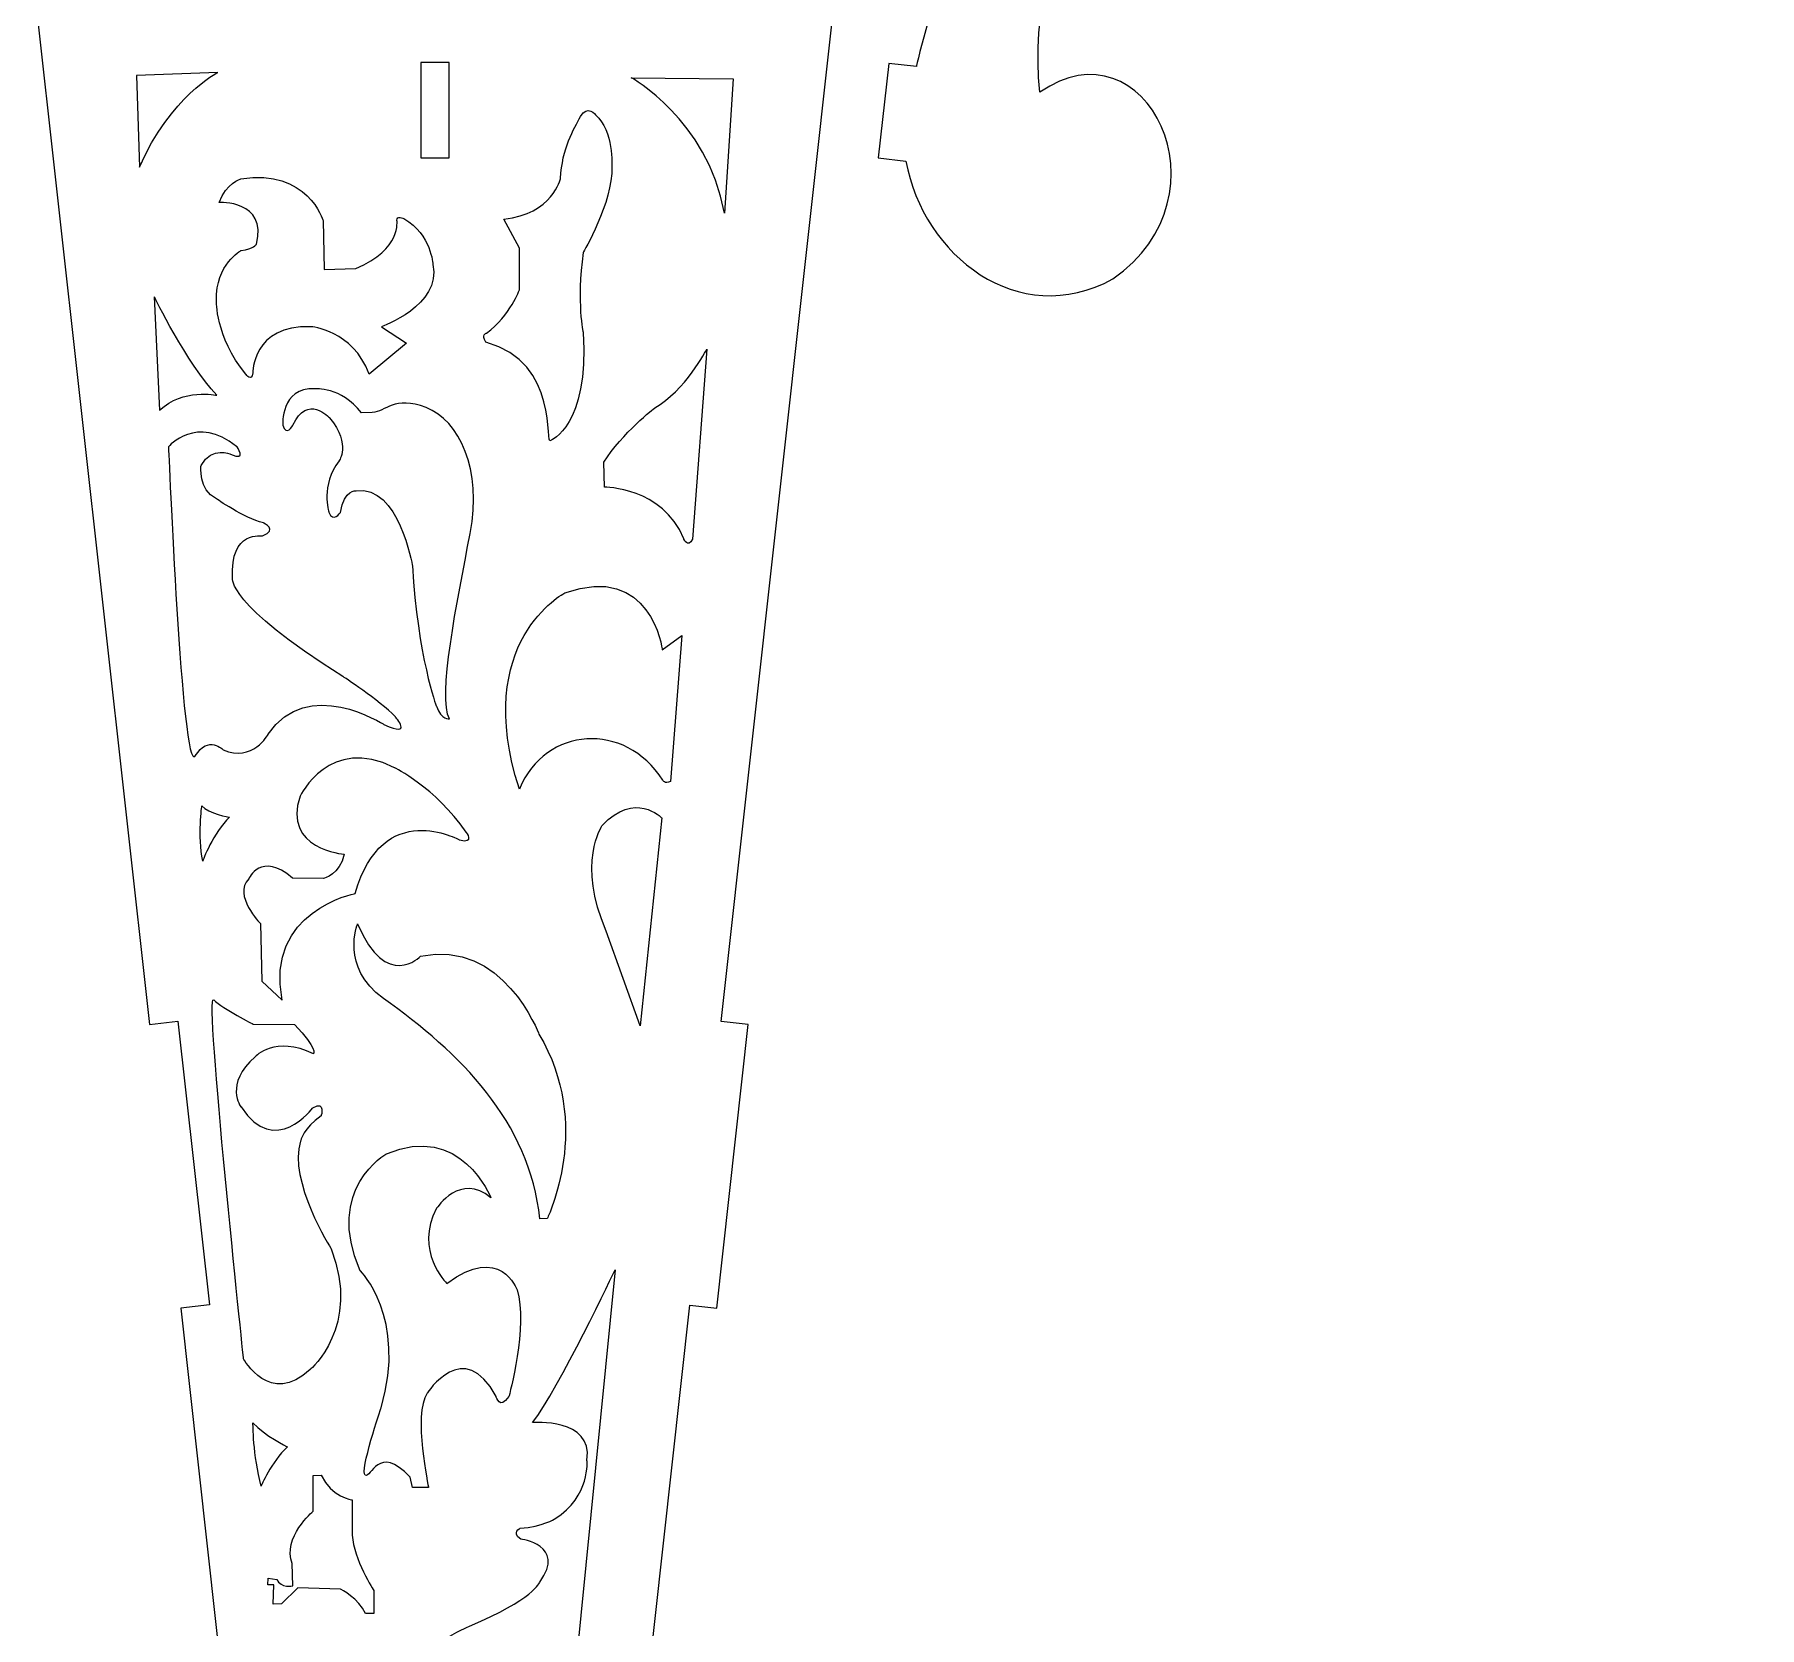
# Model space of a CAD drawing. Header units: centimetres. Extents: x -54.5 to 38.7, y -20.3 to 35.1.
# Drawn here: x 20.61 to 38.73, y 1.65 to 18.39 of the extents above; entities that cross this region are included whole.
import ezdxf

# ---------------------------------------------------------------- set-up
doc = ezdxf.new("R2010")
doc.units = ezdxf.units.CM
doc.header["$MEASUREMENT"] = 0
doc.layers.add('Layer 1', color=7, linetype='Continuous')

msp = doc.modelspace()

# ---------------------------------------------------------------- linework, layer by layer
at = {"layer": 'Layer 1', "color": 250, "lineweight": 9}
msp.add_lwpolyline([(24.66481, 17.09474), (24.96481, 17.09474), (24.96481, 18.09474), (24.66481, 18.09474), (24.66481, 17.09474)], close=True, dxfattribs=at)
at = {"layer": 'Layer 1', "color": 142, "lineweight": 9}
for points, knots in [([(31.1698, 17.78194), (32.27795, 18.56038), (33.20628, 16.70343), (31.93716, 15.82116), (31.93716, 15.82116), (30.93934, 15.27681), (29.94524, 16.06971), (29.76206, 17.05748), (29.76206, 17.05748), (29.76206, 17.05748), (29.4715, 17.09196), (29.4715, 17.09196), (29.4715, 17.09196), (29.4715, 17.09196), (29.58153, 18.0857), (29.58153, 18.0857), (29.58153, 18.0857), (29.58153, 18.0857), (29.87221, 18.05235), (29.87221, 18.05235), (29.87221, 18.05235), (29.87221, 18.05235), (30.63676, 21.66725), (33.30278, 23.57604), (33.30278, 23.57604), (33.30278, 23.57604), (32.36963, 23.15172), (31.74408, 23.85474), (31.74408, 23.85474), (31.74408, 23.85474), (30.48015, 21.66586), (28.77818, 23.10044), (28.77818, 23.10044), (28.77818, 23.10044), (28.50138, 23.0113), (28.50138, 23.0113), (28.50138, 23.0113), (28.50138, 23.0113), (28.18279, 23.95953), (28.18279, 23.95953), (28.18279, 23.95953), (28.18279, 23.95953), (28.45989, 24.04782), (28.45989, 24.04782), (28.45989, 24.04782), (28.45989, 24.04782), (28.11326, 25.51579), (29.07039, 25.75869), (29.07039, 25.75869), (28.97788, 24.22516), (30.83334, 24.36607), (30.51528, 25.91994), (30.51528, 25.91994), (30.49475, 26.77282), (28.85422, 27.97244), (29.33515, 30.51456), (29.33515, 30.51456), (29.33515, 30.51456), (29.05697, 30.5925), (29.05697, 30.5925), (29.05697, 30.5925), (29.05697, 30.5925), (29.33846, 31.55311), (29.33846, 31.55311), (29.33846, 31.55311), (29.33846, 31.55311), (29.61638, 31.47428), (29.61638, 31.47428), (29.61638, 31.47428), (30.91419, 34.11234), (34.84737, 34.9842), (36.52129, 32.45307), (36.52129, 32.45307), (37.5533, 33.50352), (38.72991, 32.43642), (38.17597, 31.4788), (38.17597, 31.4788), (38.17597, 31.4788), (37.57028, 30.64916), (37.03192, 31.54775), (37.03192, 31.54775), (37.03192, 31.54775), (36.78022, 31.62702), (36.94932, 30.09238), (36.94932, 30.09238), (37.46417, 27.31243), (35.36044, 23.973), (33.22671, 22.35217), (33.22671, 22.35217), (32.09391, 21.15639), (30.99148, 19.44009), (31.1698, 17.78194)], [0, 0, 0, 0, 0.04166667, 0.04166667, 0.04166667, 0.04166667, 0.08333333, 0.08333333, 0.08333333, 0.08333333, 0.125, 0.125, 0.125, 0.125, 0.16666667, 0.16666667, 0.16666667, 0.16666667, 0.20833333, 0.20833333, 0.20833333, 0.20833333, 0.25, 0.25, 0.25, 0.25, 0.29166667, 0.29166667, 0.29166667, 0.29166667, 0.33333333, 0.33333333, 0.33333333, 0.33333333, 0.375, 0.375, 0.375, 0.375, 0.41666667, 0.41666667, 0.41666667, 0.41666667, 0.45833333, 0.45833333, 0.45833333, 0.45833333, 0.5, 0.5, 0.5, 0.5, 0.54166667, 0.54166667, 0.54166667, 0.54166667, 0.58333333, 0.58333333, 0.58333333, 0.58333333, 0.625, 0.625, 0.625, 0.625, 0.66666667, 0.66666667, 0.66666667, 0.66666667, 0.70833333, 0.70833333, 0.70833333, 0.70833333, 0.75, 0.75, 0.75, 0.75, 0.79166667, 0.79166667, 0.79166667, 0.79166667, 0.83333333, 0.83333333, 0.83333333, 0.83333333, 0.875, 0.875, 0.875, 0.875, 0.91666667, 0.91666667, 0.91666667, 0.91666667, 1, 1, 1, 1]), ([(22.14635, 5.00581), (22.14635, 5.00581), (22.44516, 5.03873), (22.44516, 5.03873), (22.44516, 5.03873), (22.44516, 5.03873), (22.11502, 8.02051), (22.11502, 8.02051), (22.11502, 8.02051), (22.11502, 8.02051), (21.81622, 7.9875), (21.81622, 7.9875), (21.81622, 7.9875), (21.81622, 7.9875), (20.60792, 18.84871), (20.60792, 18.84871), (20.60792, 18.84871), (20.60792, 18.84871), (24.06481, 18.84871), (24.06481, 18.84871), (24.06481, 18.84871), (24.06481, 18.84871), (24.06481, 18.54871), (24.06481, 18.54871), (24.06481, 18.54871), (24.06481, 18.54871), (25.56481, 18.54871), (25.56481, 18.54871), (25.56481, 18.54871), (25.56481, 18.54871), (25.56481, 18.84871), (25.56481, 18.84871), (25.56481, 18.84871), (25.56481, 18.84871), (29.02169, 18.84871), (29.02169, 18.84871), (29.02169, 18.84871), (29.02169, 18.84871), (27.82261, 8.01878), (27.82261, 8.01878), (27.82261, 8.01878), (27.82261, 8.01878), (28.10572, 7.9875), (28.10572, 7.9875), (28.10572, 7.9875), (28.10572, 7.9875), (27.77559, 5.00581), (27.77559, 5.00581), (27.77559, 5.00581), (27.77559, 5.00581), (27.49247, 5.037), (27.49247, 5.037), (27.49247, 5.037), (27.49247, 5.037), (26.29019, -5.82187), (26.29019, -5.82187), (26.29019, -5.82187), (26.29019, -5.82187), (25.56481, -5.822), (25.56481, -5.822), (25.56481, -5.822), (25.56481, -5.822), (25.56481, -6.04535), (25.56481, -6.04535), (25.56481, -6.04535), (25.56481, -6.04535), (24.06481, -6.04535), (24.06481, -6.04535), (24.06481, -6.04535), (24.06481, -6.04535), (24.06481, -5.82227), (24.06481, -5.82227), (24.06481, -5.82227), (24.06481, -5.82227), (23.34331, -5.8224), (23.34331, -5.8224), (23.34331, -5.8224), (23.34331, -5.8224), (22.14635, 5.00581), (22.14635, 5.00581)], [0, 0, 0, 0, 0.04761905, 0.04761905, 0.04761905, 0.04761905, 0.0952381, 0.0952381, 0.0952381, 0.0952381, 0.14285714, 0.14285714, 0.14285714, 0.14285714, 0.19047619, 0.19047619, 0.19047619, 0.19047619, 0.23809524, 0.23809524, 0.23809524, 0.23809524, 0.28571429, 0.28571429, 0.28571429, 0.28571429, 0.33333333, 0.33333333, 0.33333333, 0.33333333, 0.38095238, 0.38095238, 0.38095238, 0.38095238, 0.42857143, 0.42857143, 0.42857143, 0.42857143, 0.47619048, 0.47619048, 0.47619048, 0.47619048, 0.52380952, 0.52380952, 0.52380952, 0.52380952, 0.57142857, 0.57142857, 0.57142857, 0.57142857, 0.61904762, 0.61904762, 0.61904762, 0.61904762, 0.66666667, 0.66666667, 0.66666667, 0.66666667, 0.71428571, 0.71428571, 0.71428571, 0.71428571, 0.76190476, 0.76190476, 0.76190476, 0.76190476, 0.80952381, 0.80952381, 0.80952381, 0.80952381, 0.85714286, 0.85714286, 0.85714286, 0.85714286, 0.9047619, 0.9047619, 0.9047619, 0.9047619, 1, 1, 1, 1]), ([(21.70939, 16.99602), (21.70939, 16.99602), (21.67792, 17.95895), (21.67792, 17.95895), (21.67792, 17.95895), (21.67792, 17.95895), (22.53386, 17.99042), (22.53386, 17.99042), (22.53386, 17.99042), (22.53386, 17.99042), (22.03665, 17.73867), (21.70939, 16.99602)], [0, 0, 0, 0, 0.25, 0.25, 0.25, 0.25, 0.5, 0.5, 0.5, 0.5, 1, 1, 1, 1]), ([(24.66481, 18.09474), (24.66481, 18.09474), (24.96481, 18.09474), (24.96481, 18.09474), (24.96481, 18.09474), (24.96481, 18.09474), (24.96481, 17.09474), (24.96481, 17.09474), (24.96481, 17.09474), (24.96481, 17.09474), (24.66481, 17.09474), (24.66481, 17.09474), (24.66481, 17.09474), (24.66481, 17.09474), (24.66481, 18.09474), (24.66481, 18.09474)], [0, 0, 0, 0, 0.2, 0.2, 0.2, 0.2, 0.4, 0.4, 0.4, 0.4, 0.6, 0.6, 0.6, 0.6, 1, 1, 1, 1]), ([(27.85828, 16.513), (27.85828, 16.513), (27.94639, 17.92279), (27.94639, 17.92279), (27.94639, 17.92279), (27.94639, 17.92279), (26.87647, 17.93537), (26.87647, 17.93537), (26.87647, 17.93537), (26.87647, 17.93537), (27.66947, 17.5011), (27.85828, 16.513)], [0, 0, 0, 0, 0.25, 0.25, 0.25, 0.25, 0.5, 0.5, 0.5, 0.5, 1, 1, 1, 1]), ([(26.03136, 14.12378), (26.03136, 14.12378), (26.43417, 14.27484), (26.37123, 15.25665), (26.37123, 15.25665), (26.37123, 15.25665), (26.30202, 15.55874), (26.37126, 16.1), (26.37126, 16.1), (26.37126, 16.1), (26.68596, 16.62238), (26.67336, 17), (26.67336, 17), (26.67336, 17), (26.69073, 17.38393), (26.50506, 17.54127), (26.50506, 17.54127), (26.50506, 17.54127), (26.4138, 17.6577), (26.34457, 17.52868), (26.34457, 17.52868), (26.27533, 17.39966), (26.14947, 17.18883), (26.13373, 16.87729), (26.13373, 16.87729), (26.13373, 16.87729), (26.04877, 16.49968), (25.53898, 16.44932), (25.53898, 16.44932), (25.53898, 16.44932), (25.70261, 16.14406), (25.70261, 16.14406), (25.70261, 16.14406), (25.70261, 16.14406), (25.70263, 15.70981), (25.70263, 15.70981), (25.70263, 15.70981), (25.70263, 15.70981), (25.61136, 15.43917), (25.35647, 15.25036), (25.35647, 15.25036), (25.35647, 15.25036), (25.29352, 15.23461), (25.35017, 15.15595), (25.35017, 15.15595), (26.1354, 14.94062), (25.96409, 14.04728), (26.03136, 14.12378)], [0, 0, 0, 0, 0.07692308, 0.07692308, 0.07692308, 0.07692308, 0.15384615, 0.15384615, 0.15384615, 0.15384615, 0.23076923, 0.23076923, 0.23076923, 0.23076923, 0.30769231, 0.30769231, 0.30769231, 0.30769231, 0.38461538, 0.38461538, 0.38461538, 0.38461538, 0.46153846, 0.46153846, 0.46153846, 0.46153846, 0.53846154, 0.53846154, 0.53846154, 0.53846154, 0.61538462, 0.61538462, 0.61538462, 0.61538462, 0.69230769, 0.69230769, 0.69230769, 0.69230769, 0.76923077, 0.76923077, 0.76923077, 0.76923077, 0.84615385, 0.84615385, 0.84615385, 0.84615385, 1, 1, 1, 1]), ([(22.90204, 14.83411), (22.90204, 14.83411), (22.8926, 15.3376), (23.51253, 15.31872), (23.51253, 15.31872), (23.51253, 15.31872), (23.9531, 15.28411), (24.12302, 14.82153), (24.12302, 14.82153), (24.12302, 14.82153), (24.51638, 15.14565), (24.51638, 15.14565), (24.51638, 15.14565), (24.51638, 15.14565), (24.25204, 15.31872), (24.25204, 15.31872), (24.25204, 15.31872), (24.25204, 15.31872), (24.88458, 15.53903), (24.79332, 15.97328), (24.79332, 15.97328), (24.79332, 15.97328), (24.77757, 16.28796), (24.48807, 16.45475), (24.48807, 16.45475), (24.48807, 16.45475), (24.41023, 16.49099), (24.41494, 16.43749), (24.41494, 16.43749), (24.41494, 16.43749), (24.47004, 16.13303), (23.98228, 15.93162), (23.98228, 15.93162), (23.98228, 15.93162), (23.65185, 15.91904), (23.65185, 15.91904), (23.65185, 15.91904), (23.65185, 15.91904), (23.63929, 16.4351), (23.63929, 16.4351), (23.63929, 16.4351), (23.63929, 16.4351), (23.4788, 16.98266), (22.77705, 16.87252), (22.77705, 16.87252), (22.77705, 16.87252), (22.6197, 16.82846), (22.54732, 16.62392), (22.54732, 16.62392), (22.54732, 16.62392), (23.05476, 16.65148), (22.94147, 16.18574), (22.94147, 16.18574), (22.94147, 16.18574), (22.90603, 16.13267), (22.78016, 16.12009), (22.78016, 16.12009), (22.78016, 16.12009), (22.50794, 15.9769), (22.52054, 15.59299), (22.52054, 15.59299), (22.52054, 15.59299), (22.50323, 15.2248), (22.82736, 14.81885), (22.82736, 14.81885), (22.82736, 14.81885), (22.8903, 14.73074), (22.90204, 14.83411)], [0, 0, 0, 0, 0.05555556, 0.05555556, 0.05555556, 0.05555556, 0.11111111, 0.11111111, 0.11111111, 0.11111111, 0.16666667, 0.16666667, 0.16666667, 0.16666667, 0.22222222, 0.22222222, 0.22222222, 0.22222222, 0.27777778, 0.27777778, 0.27777778, 0.27777778, 0.33333333, 0.33333333, 0.33333333, 0.33333333, 0.38888889, 0.38888889, 0.38888889, 0.38888889, 0.44444444, 0.44444444, 0.44444444, 0.44444444, 0.5, 0.5, 0.5, 0.5, 0.55555556, 0.55555556, 0.55555556, 0.55555556, 0.61111111, 0.61111111, 0.61111111, 0.61111111, 0.66666667, 0.66666667, 0.66666667, 0.66666667, 0.72222222, 0.72222222, 0.72222222, 0.72222222, 0.77777778, 0.77777778, 0.77777778, 0.77777778, 0.83333333, 0.83333333, 0.83333333, 0.83333333, 0.88888889, 0.88888889, 0.88888889, 0.88888889, 1, 1, 1, 1]), ([(21.92226, 14.441), (21.92226, 14.441), (21.86663, 15.63202), (21.86663, 15.63202), (21.86663, 15.63202), (21.86663, 15.63202), (22.2039, 14.9384), (22.52376, 14.59773), (22.52376, 14.59773), (22.52376, 14.59773), (22.16663, 14.67483), (21.92226, 14.441)], [0, 0, 0, 0, 0.25, 0.25, 0.25, 0.25, 0.5, 0.5, 0.5, 0.5, 1, 1, 1, 1]), ([(27.52024, 13.08639), (27.52024, 13.08639), (27.67131, 15.0815), (27.67131, 15.0815), (27.67131, 15.0815), (27.67131, 15.0815), (27.43846, 14.64092), (27.12377, 14.46471), (27.12377, 14.46471), (27.12377, 14.46471), (26.78076, 14.20195), (26.5888, 13.89355), (26.5888, 13.89355), (26.5888, 13.89355), (26.59509, 13.63235), (26.59509, 13.63235), (26.59509, 13.63235), (26.59509, 13.63235), (27.2056, 13.63551), (27.42903, 13.0911), (27.42903, 13.0911), (27.42903, 13.0911), (27.46998, 12.98412), (27.52024, 13.08639)], [0, 0, 0, 0, 0.14285714, 0.14285714, 0.14285714, 0.14285714, 0.28571429, 0.28571429, 0.28571429, 0.28571429, 0.42857143, 0.42857143, 0.42857143, 0.42857143, 0.57142857, 0.57142857, 0.57142857, 0.57142857, 0.71428571, 0.71428571, 0.71428571, 0.71428571, 1, 1, 1, 1]), ([(24.82958, 11.32955), (24.82958, 11.32955), (24.6329, 11.85666), (24.57783, 12.80857), (24.57783, 12.80857), (24.57783, 12.80857), (24.43624, 13.65822), (23.98781, 13.59528), (23.98781, 13.59528), (23.98781, 13.59528), (23.86193, 13.61495), (23.82258, 13.36714), (23.82258, 13.36714), (23.82258, 13.36714), (23.74391, 13.24913), (23.70064, 13.37108), (23.70064, 13.37108), (23.70064, 13.37108), (23.61018, 13.65036), (23.80686, 13.90997), (23.80686, 13.90997), (23.80686, 13.90997), (23.9406, 14.06731), (23.70852, 14.36233), (23.70852, 14.36233), (23.70852, 14.36233), (23.47251, 14.61802), (23.32303, 14.28367), (23.32303, 14.28367), (23.32303, 14.28367), (23.25222, 14.1578), (23.21682, 14.28367), (23.21682, 14.28367), (23.21682, 14.28367), (23.18929, 14.68489), (23.55511, 14.66522), (23.55511, 14.66522), (23.55511, 14.66522), (23.82653, 14.69276), (24.04287, 14.41347), (24.04287, 14.41347), (24.04287, 14.41347), (24.15694, 14.41741), (24.15694, 14.41741), (24.15694, 14.41741), (24.29926, 14.42232), (24.38234, 14.59797), (24.72324, 14.46802), (24.72324, 14.46802), (25.06955, 14.33601), (25.31364, 13.81617), (25.18494, 13.14687), (25.18494, 13.14687), (25.0464, 12.42642), (24.84075, 11.4201), (24.96758, 11.19813), (24.96758, 11.19813), (24.96758, 11.19813), (24.88263, 11.18394), (24.82958, 11.32955)], [0, 0, 0, 0, 0.0625, 0.0625, 0.0625, 0.0625, 0.125, 0.125, 0.125, 0.125, 0.1875, 0.1875, 0.1875, 0.1875, 0.25, 0.25, 0.25, 0.25, 0.3125, 0.3125, 0.3125, 0.3125, 0.375, 0.375, 0.375, 0.375, 0.4375, 0.4375, 0.4375, 0.4375, 0.5, 0.5, 0.5, 0.5, 0.5625, 0.5625, 0.5625, 0.5625, 0.625, 0.625, 0.625, 0.625, 0.6875, 0.6875, 0.6875, 0.6875, 0.75, 0.75, 0.75, 0.75, 0.8125, 0.8125, 0.8125, 0.8125, 0.875, 0.875, 0.875, 0.875, 1, 1, 1, 1]), ([(24.27873, 11.13884), (24.27873, 11.13884), (23.47235, 11.65807), (23.06326, 11.03657), (23.06326, 11.03657), (23.06326, 11.03657), (22.89806, 10.73763), (22.59125, 10.87137), (22.59125, 10.87137), (22.59125, 10.87137), (22.43389, 11.03262), (22.29622, 10.80842), (22.29622, 10.80842), (22.15854, 10.58421), (22.01492, 14.05756), (22.01492, 14.05756), (22.01492, 14.05756), (22.01492, 14.05756), (22.31387, 14.39978), (22.73083, 14.0615), (22.73083, 14.0615), (22.73083, 14.0615), (22.85276, 13.90021), (22.66789, 13.97888), (22.66789, 13.97888), (22.66789, 13.97888), (22.47909, 14.06935), (22.35715, 13.86088), (22.35715, 13.86088), (22.35715, 13.86088), (22.32569, 13.60126), (22.51842, 13.51079), (22.51842, 13.51079), (22.51842, 13.51079), (22.80558, 13.30817), (23.0121, 13.25704), (23.0121, 13.25704), (23.0121, 13.25704), (23.17339, 13.18623), (23.00424, 13.11936), (23.00424, 13.11936), (23.00424, 13.11936), (22.65811, 13.18623), (22.68958, 12.67487), (22.68958, 12.67487), (22.68958, 12.67487), (22.6188, 12.41528), (23.84607, 11.64429), (23.84607, 11.64429), (23.84607, 11.64429), (24.22566, 11.39647), (24.39874, 11.21946), (24.39874, 11.21946), (24.39874, 11.21946), (24.59541, 10.99132), (24.27873, 11.13884)], [0, 0, 0, 0, 0.06666667, 0.06666667, 0.06666667, 0.06666667, 0.13333333, 0.13333333, 0.13333333, 0.13333333, 0.2, 0.2, 0.2, 0.2, 0.26666667, 0.26666667, 0.26666667, 0.26666667, 0.33333333, 0.33333333, 0.33333333, 0.33333333, 0.4, 0.4, 0.4, 0.4, 0.46666667, 0.46666667, 0.46666667, 0.46666667, 0.53333333, 0.53333333, 0.53333333, 0.53333333, 0.6, 0.6, 0.6, 0.6, 0.66666667, 0.66666667, 0.66666667, 0.66666667, 0.73333333, 0.73333333, 0.73333333, 0.73333333, 0.8, 0.8, 0.8, 0.8, 0.86666667, 0.86666667, 0.86666667, 0.86666667, 1, 1, 1, 1]), ([(27.28983, 10.53984), (27.28983, 10.53984), (27.40782, 12.07392), (27.40782, 12.07392), (27.40782, 12.07392), (27.40782, 12.07392), (27.20328, 11.92444), (27.20328, 11.92444), (27.20328, 11.92444), (27.20328, 11.92444), (27.08527, 12.8449), (26.18056, 12.52234), (26.18056, 12.52234), (26.18056, 12.52234), (25.19811, 12.00997), (25.7016, 10.46015), (25.7016, 10.46015), (25.97856, 11.11975), (26.80918, 11.17589), (27.20816, 10.55455), (27.20816, 10.55455), (27.20816, 10.55455), (27.22783, 10.50736), (27.28983, 10.53984)], [0, 0, 0, 0, 0.14285714, 0.14285714, 0.14285714, 0.14285714, 0.28571429, 0.28571429, 0.28571429, 0.28571429, 0.42857143, 0.42857143, 0.42857143, 0.42857143, 0.57142857, 0.57142857, 0.57142857, 0.57142857, 0.71428571, 0.71428571, 0.71428571, 0.71428571, 1, 1, 1, 1]), ([(25.07329, 9.9253), (25.07329, 9.9253), (24.26692, 10.37767), (23.97584, 9.36281), (23.97584, 9.36281), (23.97584, 9.36281), (23.02781, 9.17795), (23.20876, 8.24175), (23.20876, 8.24175), (23.20876, 8.24175), (22.99636, 8.44236), (22.99636, 8.44236), (22.99636, 8.44236), (22.99636, 8.44236), (22.98064, 9.04813), (22.98064, 9.04813), (22.98064, 9.04813), (22.98064, 9.04813), (22.68955, 9.34317), (22.85868, 9.51625), (22.85868, 9.51625), (22.85868, 9.51625), (22.98613, 9.81153), (23.31892, 9.52411), (23.31892, 9.52411), (23.31892, 9.52411), (23.6454, 9.52018), (23.6454, 9.52018), (23.6454, 9.52018), (23.6454, 9.52018), (23.81848, 9.56344), (23.86175, 9.77586), (23.86175, 9.77586), (23.86175, 9.77586), (23.20879, 9.82699), (23.3976, 10.38555), (23.3976, 10.38555), (23.3976, 10.38555), (23.71228, 11.03065), (24.38886, 10.6845), (24.38886, 10.6845), (24.38886, 10.6845), (24.81367, 10.47997), (25.14409, 10.00794), (25.14409, 10.00794), (25.14409, 10.00794), (25.24048, 9.88599), (25.07329, 9.9253)], [0, 0, 0, 0, 0.07692308, 0.07692308, 0.07692308, 0.07692308, 0.15384615, 0.15384615, 0.15384615, 0.15384615, 0.23076923, 0.23076923, 0.23076923, 0.23076923, 0.30769231, 0.30769231, 0.30769231, 0.30769231, 0.38461538, 0.38461538, 0.38461538, 0.38461538, 0.46153846, 0.46153846, 0.46153846, 0.46153846, 0.53846154, 0.53846154, 0.53846154, 0.53846154, 0.61538462, 0.61538462, 0.61538462, 0.61538462, 0.69230769, 0.69230769, 0.69230769, 0.69230769, 0.76923077, 0.76923077, 0.76923077, 0.76923077, 0.84615385, 0.84615385, 0.84615385, 0.84615385, 1, 1, 1, 1]), ([(26.9692, 7.97322), (26.9692, 7.97322), (27.19738, 10.15635), (27.19738, 10.15635), (27.19738, 10.15635), (27.19738, 10.15635), (26.91415, 10.44744), (26.57194, 10.07768), (26.57194, 10.07768), (26.57194, 10.07768), (26.30054, 9.67643), (26.61522, 8.96839), (26.61522, 8.96839), (26.61522, 8.96839), (26.9692, 7.97322), (26.9692, 7.97322)], [0, 0, 0, 0, 0.2, 0.2, 0.2, 0.2, 0.4, 0.4, 0.4, 0.4, 0.6, 0.6, 0.6, 0.6, 1, 1, 1, 1]), ([(22.37489, 9.70308), (22.37489, 9.70308), (22.48504, 10.00595), (22.65811, 10.1633), (22.65811, 10.1633), (22.65811, 10.1633), (22.42997, 10.20263), (22.36703, 10.28524), (22.36703, 10.28524), (22.36703, 10.28524), (22.31982, 9.97057), (22.37489, 9.70308)], [0, 0, 0, 0, 0.25, 0.25, 0.25, 0.25, 0.5, 0.5, 0.5, 0.5, 1, 1, 1, 1]), ([(25.99434, 5.94732), (25.99434, 5.94732), (26.4809, 6.9341), (25.9066, 7.88602), (25.9066, 7.88602), (25.9066, 7.88602), (25.52898, 8.89301), (24.6636, 8.7042), (24.6636, 8.7042), (24.6636, 8.7042), (24.30171, 8.33051), (24.00277, 9.04249), (24.00277, 9.04249), (24.00277, 9.04249), (23.81394, 8.59016), (24.27417, 8.25974), (24.27417, 8.25974), (25.07436, 7.6906), (25.80987, 6.9687), (25.91787, 5.94255), (25.91787, 5.94255), (25.91787, 5.94255), (25.99434, 5.94732), (25.99434, 5.94732)], [0, 0, 0, 0, 0.14285714, 0.14285714, 0.14285714, 0.14285714, 0.28571429, 0.28571429, 0.28571429, 0.28571429, 0.42857143, 0.42857143, 0.42857143, 0.42857143, 0.57142857, 0.57142857, 0.57142857, 0.57142857, 0.71428571, 0.71428571, 0.71428571, 0.71428571, 1, 1, 1, 1]), ([(22.80488, 4.4726), (22.80488, 4.4726), (23.08022, 3.96122), (23.50505, 4.36245), (23.50505, 4.36245), (23.50505, 4.36245), (24.04001, 4.81088), (23.72533, 5.62906), (23.72533, 5.62906), (23.72533, 5.62906), (23.26907, 6.34497), (23.40281, 6.76192), (23.40281, 6.76192), (23.40281, 6.76192), (23.43427, 6.8996), (23.61916, 7.02547), (23.61916, 7.02547), (23.61916, 7.02547), (23.67029, 7.19068), (23.53262, 7.11201), (23.53262, 7.11201), (23.53262, 7.11201), (23.13534, 6.57705), (22.77738, 7.11988), (22.77738, 7.11988), (22.77738, 7.11988), (22.5964, 7.35688), (22.92682, 7.64796), (22.92682, 7.64796), (22.92682, 7.64796), (23.13923, 7.87414), (23.53848, 7.67943), (23.53848, 7.67943), (23.53848, 7.67943), (23.58772, 7.7286), (23.33991, 7.98625), (23.33991, 7.98625), (23.33991, 7.98625), (22.90721, 7.98821), (22.90721, 7.98821), (22.90721, 7.98821), (22.90721, 7.98821), (22.58861, 8.1495), (22.49027, 8.24587), (22.49027, 8.24587), (22.39193, 8.34225), (22.80488, 4.4726), (22.80488, 4.4726)], [0, 0, 0, 0, 0.07692308, 0.07692308, 0.07692308, 0.07692308, 0.15384615, 0.15384615, 0.15384615, 0.15384615, 0.23076923, 0.23076923, 0.23076923, 0.23076923, 0.30769231, 0.30769231, 0.30769231, 0.30769231, 0.38461538, 0.38461538, 0.38461538, 0.38461538, 0.46153846, 0.46153846, 0.46153846, 0.46153846, 0.53846154, 0.53846154, 0.53846154, 0.53846154, 0.61538462, 0.61538462, 0.61538462, 0.61538462, 0.69230769, 0.69230769, 0.69230769, 0.69230769, 0.76923077, 0.76923077, 0.76923077, 0.76923077, 0.84615385, 0.84615385, 0.84615385, 0.84615385, 1, 1, 1, 1]), ([(25.45779, 4.07724), (25.45779, 4.07724), (25.49319, 3.92777), (25.59153, 4.07724), (25.59153, 4.07724), (25.59153, 4.07724), (25.79607, 4.82857), (25.67807, 5.19832), (25.67807, 5.19832), (25.67807, 5.19832), (25.50107, 5.69001), (24.93856, 5.26518), (24.93856, 5.26518), (24.93856, 5.26518), (24.59241, 5.61135), (24.83237, 6.05584), (24.83237, 6.05584), (24.83237, 6.05584), (25.0841, 6.43738), (25.40273, 6.16597), (25.40273, 6.16597), (25.40273, 6.16597), (25.08413, 6.96453), (24.30528, 6.62624), (24.30528, 6.62624), (24.30528, 6.62624), (23.65231, 6.26436), (24.02993, 5.39897), (24.02993, 5.39897), (24.02993, 5.39897), (24.52556, 4.91121), (24.25021, 3.95928), (24.25021, 3.95928), (24.25021, 3.95928), (24.02009, 3.28467), (24.08303, 3.24926), (24.08303, 3.24926), (24.14597, 3.21386), (24.21678, 3.58754), (24.55507, 3.22959), (24.55507, 3.22959), (24.55507, 3.22959), (24.57868, 3.11946), (24.57868, 3.11946), (24.57868, 3.11946), (24.57868, 3.11946), (24.74781, 3.11946), (24.74781, 3.11946), (24.74781, 3.11946), (24.74781, 3.11946), (24.5826, 3.8865), (24.73208, 4.11071), (24.73208, 4.11071), (24.73208, 4.11071), (25.11757, 4.71255), (25.45779, 4.07724)], [0, 0, 0, 0, 0.06666667, 0.06666667, 0.06666667, 0.06666667, 0.13333333, 0.13333333, 0.13333333, 0.13333333, 0.2, 0.2, 0.2, 0.2, 0.26666667, 0.26666667, 0.26666667, 0.26666667, 0.33333333, 0.33333333, 0.33333333, 0.33333333, 0.4, 0.4, 0.4, 0.4, 0.46666667, 0.46666667, 0.46666667, 0.46666667, 0.53333333, 0.53333333, 0.53333333, 0.53333333, 0.6, 0.6, 0.6, 0.6, 0.66666667, 0.66666667, 0.66666667, 0.66666667, 0.73333333, 0.73333333, 0.73333333, 0.73333333, 0.8, 0.8, 0.8, 0.8, 0.86666667, 0.86666667, 0.86666667, 0.86666667, 1, 1, 1, 1]), ([(26.03794, -1.32646), (26.03794, -1.32646), (26.70664, 5.40775), (26.70664, 5.40775), (26.70664, 5.40775), (26.70664, 5.40775), (26.10873, 4.14901), (25.84126, 3.80286), (25.84126, 3.80286), (25.84126, 3.80286), (26.47849, 3.85398), (26.41161, 3.40949), (26.41161, 3.40949), (26.41161, 3.40949), (26.45488, 3.02791), (26.07332, 2.7919), (26.07332, 2.7919), (26.07332, 2.7919), (25.94745, 2.7093), (25.71144, 2.69356), (25.71144, 2.69356), (25.71144, 2.69356), (25.61702, 2.64637), (25.71536, 2.57949), (25.71536, 2.57949), (25.71536, 2.57949), (26.1992, 2.52049), (25.916, 2.12714), (25.916, 2.12714), (25.916, 2.12714), (25.85307, 1.9462), (25.17649, 1.66298), (25.17649, 1.66298), (25.17649, 1.66298), (24.60609, 1.40924), (24.6297, 1.24403), (24.6297, 1.24403), (24.6297, 1.24403), (25.38103, 1.16929), (25.27088, 0.44552), (25.27088, 0.44552), (25.27088, 0.44552), (26.35652, 0.14659), (25.63275, -0.9548), (25.63275, -0.9548), (25.63275, -0.9548), (25.89037, -1.0895), (26.03794, -1.32646)], [0, 0, 0, 0, 0.07692308, 0.07692308, 0.07692308, 0.07692308, 0.15384615, 0.15384615, 0.15384615, 0.15384615, 0.23076923, 0.23076923, 0.23076923, 0.23076923, 0.30769231, 0.30769231, 0.30769231, 0.30769231, 0.38461538, 0.38461538, 0.38461538, 0.38461538, 0.46153846, 0.46153846, 0.46153846, 0.46153846, 0.53846154, 0.53846154, 0.53846154, 0.53846154, 0.61538462, 0.61538462, 0.61538462, 0.61538462, 0.69230769, 0.69230769, 0.69230769, 0.69230769, 0.76923077, 0.76923077, 0.76923077, 0.76923077, 0.84615385, 0.84615385, 0.84615385, 0.84615385, 1, 1, 1, 1]), ([(22.98956, 3.13521), (22.98956, 3.13521), (23.09182, 3.38694), (23.26491, 3.54822), (23.26491, 3.54822), (23.26491, 3.54822), (23.02103, 3.66623), (22.90302, 3.79997), (22.90302, 3.79997), (22.90302, 3.79997), (22.90302, 3.45776), (22.98956, 3.13521)], [0, 0, 0, 0, 0.25, 0.25, 0.25, 0.25, 0.5, 0.5, 0.5, 0.5, 1, 1, 1, 1]), ([(24.17357, 1.79585), (24.17357, 1.79585), (24.17357, 2.03383), (24.17357, 2.03383), (24.17357, 2.03383), (24.17357, 2.03383), (23.95827, 2.37209), (23.94646, 2.61992), (23.94646, 2.61992), (23.94646, 2.61992), (23.94646, 2.98968), (23.94646, 2.98968), (23.94646, 2.98968), (23.94646, 2.98968), (23.72224, 3.02115), (23.61996, 3.25029), (23.61996, 3.25029), (23.61996, 3.25029), (23.53539, 3.24734), (23.53539, 3.24734), (23.53539, 3.24734), (23.53539, 3.24734), (23.53441, 2.87168), (23.53441, 2.87168), (23.53441, 2.87168), (23.53441, 2.87168), (23.21187, 2.59632), (23.31415, 2.32098), (23.31415, 2.32098), (23.31415, 2.32098), (23.32201, 2.0889), (23.32201, 2.0889), (23.32201, 2.0889), (23.32201, 2.0889), (23.19614, 2.0574), (23.15287, 2.15575), (23.15287, 2.15575), (23.15287, 2.15575), (23.0624, 2.16756), (23.0624, 2.16756), (23.0624, 2.16756), (23.0624, 2.16756), (23.05846, 2.09675), (23.05846, 2.09675), (23.05846, 2.09675), (23.05846, 2.09675), (23.1214, 2.09675), (23.1214, 2.09675), (23.1214, 2.09675), (23.1214, 2.09675), (23.11354, 1.89614), (23.11354, 1.89614), (23.11354, 1.89614), (23.11354, 1.89614), (23.20105, 1.89711), (23.20105, 1.89711), (23.20105, 1.89711), (23.20105, 1.89711), (23.37315, 2.06823), (23.37315, 2.06823), (23.37315, 2.06823), (23.37315, 2.06823), (23.82161, 2.05248), (23.82161, 2.05248), (23.82161, 2.05248), (23.82161, 2.05248), (24.02125, 1.95317), (24.08419, 1.79582), (24.08419, 1.79582), (24.08419, 1.79582), (24.17357, 1.79585), (24.17357, 1.79585)], [0, 0, 0, 0, 0.05263158, 0.05263158, 0.05263158, 0.05263158, 0.10526316, 0.10526316, 0.10526316, 0.10526316, 0.15789474, 0.15789474, 0.15789474, 0.15789474, 0.21052632, 0.21052632, 0.21052632, 0.21052632, 0.26315789, 0.26315789, 0.26315789, 0.26315789, 0.31578947, 0.31578947, 0.31578947, 0.31578947, 0.36842105, 0.36842105, 0.36842105, 0.36842105, 0.42105263, 0.42105263, 0.42105263, 0.42105263, 0.47368421, 0.47368421, 0.47368421, 0.47368421, 0.52631579, 0.52631579, 0.52631579, 0.52631579, 0.57894737, 0.57894737, 0.57894737, 0.57894737, 0.63157895, 0.63157895, 0.63157895, 0.63157895, 0.68421053, 0.68421053, 0.68421053, 0.68421053, 0.73684211, 0.73684211, 0.73684211, 0.73684211, 0.78947368, 0.78947368, 0.78947368, 0.78947368, 0.84210526, 0.84210526, 0.84210526, 0.84210526, 0.89473684, 0.89473684, 0.89473684, 0.89473684, 1, 1, 1, 1])]:
    msp.add_open_spline(points, degree=3, knots=knots, dxfattribs=at)

doc.saveas('drawing.dxf')
